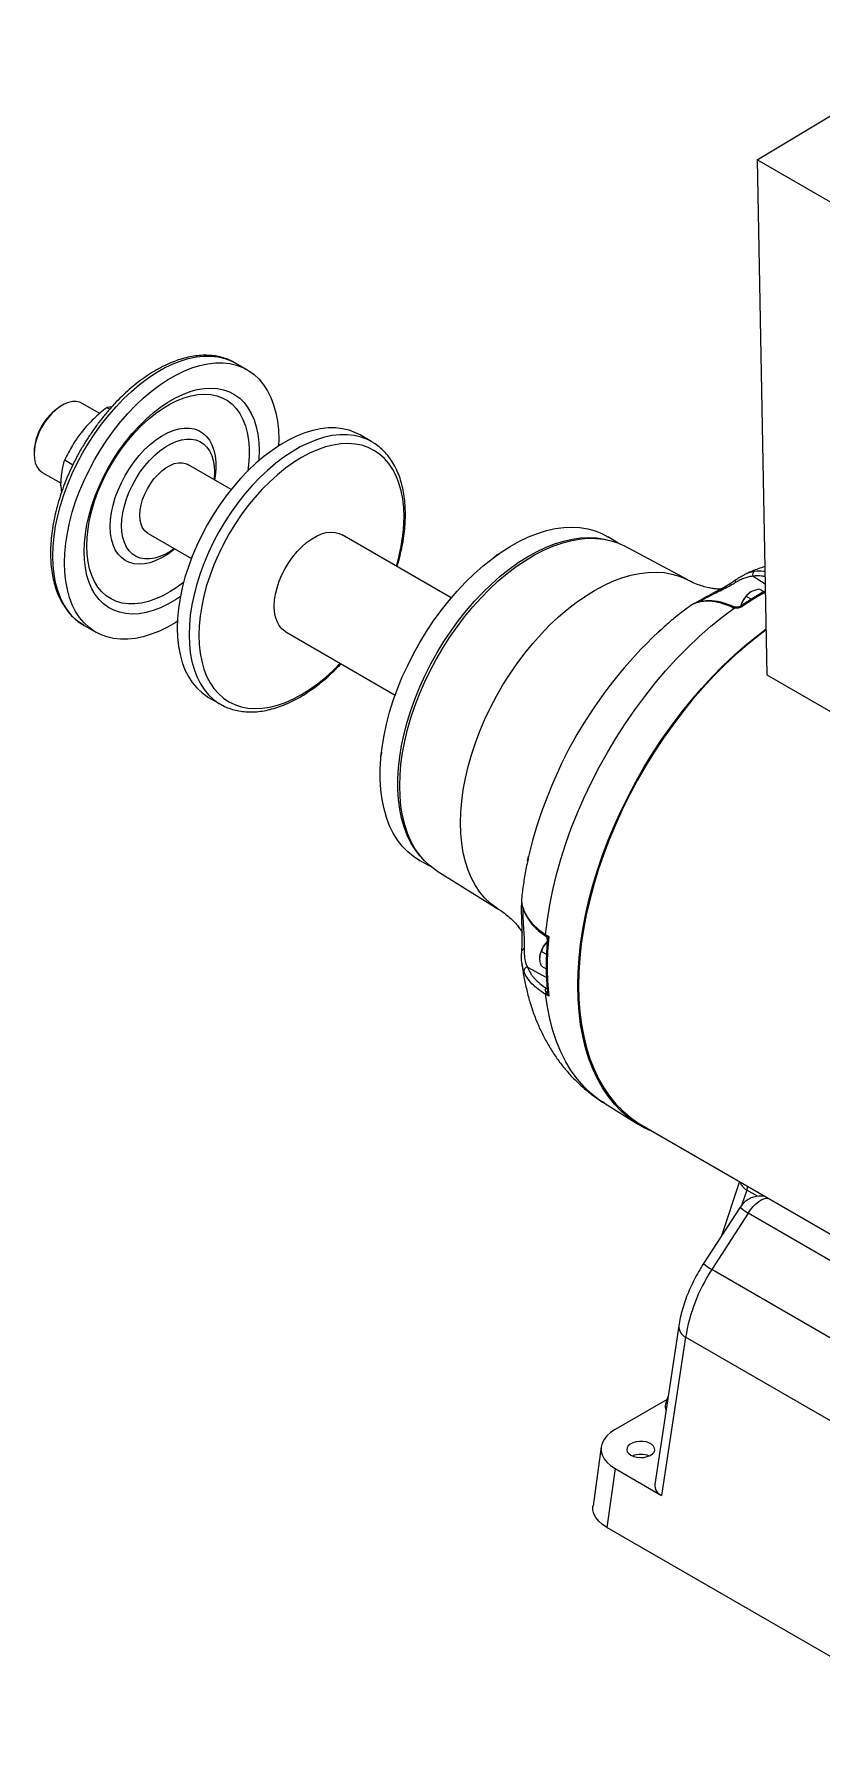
# Paper-space layout '_Isometric' of a CAD drawing. Header units: inches. Extents: x -15.5 to 15.5, y -11.8 to 15.
# Drawn here: x -15.53 to -3.17, y -11.64 to 15.04 of the extents above; entities that cross this region are included whole.
import ezdxf

# ---------------------------------------------------------------- set-up
doc = ezdxf.new("R2010")
doc.units = ezdxf.units.IN
doc.header["$MEASUREMENT"] = 0

psp = doc.layouts.new('_Isometric')

# ---------------------------------------------------------------- linework, layer by layer
at = {"color": 7, "linetype": 'Continuous', "lineweight": 15}
for p, q in [((-4.185, 13.067), (-0.912, 15.039)), ((0.057, 10.618), (-4.185, 13.067)), ((-4.185, 13.067), (-4.031, 4.993)), ((-12.182, 9.775), (-12.367, 9.882)), ((-15.086, 9.219), (-15.114, 9.203)), ((-14.496, 9.09), (-14.774, 9.25)), ((-14.309, 9.194), (-14.383, 9.187)), ((-14.383, 9.187), (-14.338, 9.161)), ((-10.229, 8.648), (-10.414, 8.755)), ((-10.223, 8.644), (-10.229, 8.648)), ((-15.528, 8.487), (-15.528, 8.454)), ((-15.046, 8.362), (-14.917, 8.288)), ((-12.435, 7.9), (-13.113, 8.292)), ((-15.399, 8.168), (-15.104, 7.998)), ((-15.105, 7.955), (-15.099, 7.847)), ((-13.738, 7.209), (-13.06, 6.818)), ((-8.983, 6.201), (-10.697, 7.191)), ((-6.372, 7.061), (-6.527, 7.158)), ((-5.275, 6.481), (-6.27, 7.014)), ((-4.354, 6.224), (-4.276, 6.18)), ((-4.152, 6.341), (-4.078, 6.298)), ((-4.432, 6.11), (-4.441, 6.072)), ((-14.742, 5.768), (-14.557, 5.661)), ((-11.577, 5.668), (-9.862, 4.678)), ((-5.732, 5.668), (-5.696, 5.7)), ((-4.031, 4.993), (0.212, 2.544)), ((-12.789, 4.641), (-12.604, 4.534)), ((-12.604, 4.534), (-12.595, 4.528)), ((-7.786, 2.078), (-7.771, 2.144)), ((-9.463, 2.073), (-9.301, 1.987)), ((-9.209, 1.922), (-8.251, 1.327)), ((-7.879, 1.472), (-7.88, 1.465)), ((-7.878, 1.479), (-7.879, 1.472)), ((-7.843, 1.284), (-7.842, 1.282)), ((-7.504, 0.922), (-7.453, 0.89)), ((-7.567, 0.658), (-7.49, 0.614)), ((-7.567, 0.425), (-7.493, 0.383)), ((-7.453, -0.042), (-7.504, -0.013)), ((-6.581, -1.723), (-6.048, -2.054)), ((-5.995, -2.066), (1.007, -6.108)), ((-4.463, -2.951), (-4.745, -3.801)), ((-4.453, -3.35), (-5.025, -4.234)), ((-4.326, -3.445), (-4.898, -4.329)), ((-0.817, -5.471), (-4.326, -3.445)), ((-1.297, -6.408), (-4.898, -4.329)), ((-5.415, -5.209), (-5.792, -7.698)), ((-5.308, -5.391), (-5.684, -7.869)), ((-1.602, -7.531), (-5.308, -5.391)), ((-5.598, -6.367), (-6.413, -6.838)), ((-5.584, -6.326), (-5.621, -6.437)), ((-6.63, -7.109), (-6.759, -8.033)), ((-6.413, -7.448), (-6.543, -8.372)), ((-6.413, -7.448), (-5.684, -7.869)), ((-0.882, -11.64), (-6.543, -8.372))]:
    psp.add_line(p, q, dxfattribs=at)
at = {"color": 8, "linetype": 'Continuous', "lineweight": 15}
for p, q in [((-4.25, 6.54), (-4.058, 6.423)), ((-7.503, 0.897), (-7.498, 0.894)), ((-7.476, 0.847), (-7.476, 0.842)), ((-7.789, 0.411), (-7.489, 0.247)), ((-7.492, 0.083), (-7.479, 0.091)), ((-4.348, -3.083), (-4.423, -3.309)), ((-4.348, -3.083), (-4.33, -3.027)), ((-4.178, -3.18), (-4.348, -3.083))]:
    psp.add_line(p, q, dxfattribs=at)
at = {"color": 8, "linetype": 'Continuous', "lineweight": 15, "flags": 128}
for points in [[(-15.234, 6.856), (-15.229, 7.007), (-15.214, 7.163), (-15.19, 7.323), (-15.156, 7.486), (-15.112, 7.651), (-15.06, 7.817), (-14.998, 7.983), (-14.928, 8.148), (-14.85, 8.311), (-14.765, 8.471), (-14.672, 8.628), (-14.573, 8.78), (-14.468, 8.926), (-14.357, 9.066), (-14.242, 9.198), (-14.122, 9.322), (-14, 9.438), (-13.874, 9.544), (-13.747, 9.64), (-13.619, 9.726), (-13.49, 9.8), (-13.362, 9.863), (-13.235, 9.913), (-13.11, 9.952), (-12.987, 9.978), (-12.868, 9.991), (-12.752, 9.992), (-12.642, 9.98), (-12.537, 9.955), (-12.437, 9.918), (-12.367, 9.882)], [(-14.332, 7.318), (-14.327, 7.426), (-14.312, 7.539), (-14.288, 7.654), (-14.253, 7.772), (-14.21, 7.89), (-14.158, 8.006), (-14.098, 8.12), (-14.031, 8.23), (-13.957, 8.335), (-13.878, 8.433), (-13.795, 8.524), (-13.708, 8.605), (-13.618, 8.677), (-13.527, 8.738), (-13.436, 8.788), (-13.346, 8.826), (-13.258, 8.851), (-13.172, 8.863), (-13.091, 8.863), (-13.014, 8.849), (-12.944, 8.823), (-12.88, 8.784), (-12.824, 8.733), (-12.777, 8.671), (-12.738, 8.599), (-12.708, 8.516), (-12.688, 8.425), (-12.678, 8.326), (-12.678, 8.221), (-12.688, 8.11), (-12.697, 8.051)], [(-10.229, 8.648), (-10.299, 8.684), (-10.399, 8.721), (-10.504, 8.746), (-10.615, 8.758), (-10.73, 8.757), (-10.849, 8.744), (-10.972, 8.718), (-11.097, 8.679), (-11.224, 8.628), (-11.352, 8.566), (-11.481, 8.492), (-11.609, 8.406), (-11.737, 8.31), (-11.862, 8.204), (-11.984, 8.088), (-12.104, 7.964), (-12.219, 7.831), (-12.33, 7.692), (-12.435, 7.545), (-12.534, 7.394), (-12.627, 7.237), (-12.712, 7.077), (-12.79, 6.914), (-12.86, 6.748), (-12.922, 6.582), (-12.974, 6.417), (-13.018, 6.252), (-13.052, 6.089), (-13.077, 5.929), (-13.091, 5.773), (-13.096, 5.621), (-13.091, 5.476), (-13.077, 5.337), (-13.052, 5.205), (-13.018, 5.081), (-12.974, 4.967), (-12.922, 4.861), (-12.86, 4.766), (-12.79, 4.682), (-12.712, 4.609), (-12.627, 4.547), (-12.604, 4.534)], [(-9.724, 7.471), (-9.729, 7.614), (-9.744, 7.751), (-9.769, 7.879), (-9.803, 8), (-9.847, 8.112), (-9.9, 8.214), (-9.961, 8.305), (-10.032, 8.386), (-10.11, 8.455), (-10.196, 8.513), (-10.288, 8.558), (-10.388, 8.592), (-10.493, 8.612), (-10.603, 8.62), (-10.717, 8.614), (-10.836, 8.597), (-10.958, 8.566), (-11.082, 8.523), (-11.207, 8.468), (-11.333, 8.4), (-11.459, 8.322), (-11.585, 8.232), (-11.709, 8.132), (-11.83, 8.022), (-11.949, 7.904), (-12.064, 7.776), (-12.174, 7.641), (-12.279, 7.5), (-12.378, 7.352), (-12.471, 7.199), (-12.557, 7.043), (-12.635, 6.883), (-12.705, 6.721), (-12.767, 6.558), (-12.82, 6.395), (-12.863, 6.233), (-12.898, 6.073), (-12.922, 5.916), (-12.937, 5.762), (-12.942, 5.614), (-12.937, 5.471), (-12.922, 5.335), (-12.898, 5.206), (-12.863, 5.085), (-12.82, 4.973), (-12.767, 4.871), (-12.705, 4.78), (-12.635, 4.699), (-12.557, 4.63), (-12.471, 4.572), (-12.378, 4.527), (-12.279, 4.493), (-12.174, 4.473), (-12.064, 4.465), (-11.949, 4.471), (-11.83, 4.489), (-11.709, 4.519), (-11.585, 4.562), (-11.459, 4.617), (-11.333, 4.685), (-11.207, 4.763), (-11.082, 4.853), (-10.958, 4.953), (-10.836, 5.063), (-10.724, 5.175)], [(-13.322, 6.969), (-13.346, 6.95), (-13.436, 6.883), (-13.527, 6.827), (-13.618, 6.784), (-13.708, 6.752), (-13.795, 6.733), (-13.878, 6.727), (-13.957, 6.734), (-14.031, 6.754), (-14.098, 6.787), (-14.158, 6.832), (-14.21, 6.888), (-14.253, 6.956), (-14.288, 7.034), (-14.312, 7.121), (-14.327, 7.216), (-14.332, 7.318)], [(-9.428, 2.106), (-9.476, 2.159), (-9.551, 2.256), (-9.618, 2.363), (-9.675, 2.481), (-9.724, 2.609), (-9.763, 2.745), (-9.792, 2.889), (-9.812, 3.041), (-9.821, 3.2), (-9.821, 3.365), (-9.812, 3.535), (-9.792, 3.71), (-9.763, 3.888), (-9.724, 4.069), (-9.675, 4.252), (-9.618, 4.437), (-9.551, 4.621), (-9.476, 4.805), (-9.393, 4.987), (-9.302, 5.166), (-9.204, 5.343), (-9.099, 5.515), (-8.987, 5.682), (-8.87, 5.844), (-8.747, 5.999), (-8.619, 6.147), (-8.487, 6.286), (-8.352, 6.418), (-8.214, 6.54), (-8.074, 6.652), (-7.932, 6.753), (-7.789, 6.844), (-7.647, 6.924), (-7.504, 6.992), (-7.363, 7.048), (-7.224, 7.091), (-7.087, 7.123), (-6.954, 7.141), (-6.824, 7.147), (-6.699, 7.14), (-6.578, 7.121), (-6.538, 7.111)], [(-14.742, 5.768), (-14.765, 5.782), (-14.85, 5.843), (-14.928, 5.916), (-14.998, 6.001), (-15.06, 6.096), (-15.112, 6.201), (-15.156, 6.316), (-15.19, 6.439), (-15.214, 6.571), (-15.229, 6.71), (-15.234, 6.856)], [(-8.84, 2.673), (-8.835, 2.842), (-8.82, 3.016), (-8.796, 3.193), (-8.762, 3.374), (-8.718, 3.557), (-8.666, 3.742), (-8.604, 3.928), (-8.534, 4.113), (-8.455, 4.297), (-8.368, 4.48), (-8.273, 4.659), (-8.172, 4.835), (-8.064, 5.007), (-7.949, 5.173), (-7.829, 5.333), (-7.704, 5.487), (-7.574, 5.633), (-7.44, 5.771), (-7.303, 5.901), (-7.164, 6.02), (-7.022, 6.13), (-6.879, 6.23), (-6.735, 6.318), (-6.592, 6.396), (-6.449, 6.461), (-6.307, 6.515), (-6.168, 6.556), (-6.031, 6.585), (-5.897, 6.601), (-5.767, 6.605), (-5.642, 6.596), (-5.522, 6.574), (-5.407, 6.54), (-5.299, 6.494), (-5.275, 6.481)], [(-5.033, 6.15), (-5.042, 6.147), (-5.051, 6.142)], [(-4.528, 6.054), (-4.531, 6.054), (-4.535, 6.052), (-4.54, 6.048), (-4.545, 6.041)], [(-8.251, 1.327), (-8.273, 1.342), (-8.368, 1.412), (-8.455, 1.494), (-8.534, 1.588), (-8.604, 1.692), (-8.666, 1.806), (-8.718, 1.93), (-8.762, 2.063), (-8.796, 2.204), (-8.82, 2.354), (-8.835, 2.51), (-8.84, 2.673)], [(-7.492, 0.083), (-7.484, 0.08), (-7.478, 0.078)], [(-6.581, -1.723), (-6.666, -1.666), (-6.787, -1.571), (-6.9, -1.463), (-7.005, -1.344), (-7.101, -1.213), (-7.187, -1.071), (-7.265, -0.918), (-7.332, -0.756), (-7.39, -0.583), (-7.438, -0.401), (-7.476, -0.211), (-7.504, -0.013)], [(-4.326, -3.445), (-4.29, -3.39), (-4.249, -3.339), (-4.205, -3.296), (-4.159, -3.26), (-4.112, -3.233), (-4.066, -3.217), (-4.023, -3.211), (-4.011, -3.211)]]:
    psp.add_lwpolyline(points, dxfattribs=at)
at = {"color": 7, "linetype": 'Continuous', "lineweight": 15, "flags": 128}
for points in [[(-15.049, 6.749), (-15.044, 6.9), (-15.029, 7.056), (-15.005, 7.216), (-14.971, 7.379), (-14.927, 7.544), (-14.875, 7.71), (-14.813, 7.876), (-14.743, 8.041), (-14.665, 8.204), (-14.58, 8.364), (-14.487, 8.521), (-14.388, 8.673), (-14.283, 8.819), (-14.172, 8.959), (-14.057, 9.091), (-13.937, 9.216), (-13.815, 9.331), (-13.689, 9.437), (-13.562, 9.533), (-13.434, 9.619), (-13.305, 9.693), (-13.177, 9.756), (-13.05, 9.807), (-12.925, 9.845), (-12.802, 9.871), (-12.683, 9.884), (-12.567, 9.885), (-12.457, 9.873), (-12.352, 9.848), (-12.252, 9.811), (-12.16, 9.761), (-12.074, 9.7), (-11.996, 9.627), (-11.926, 9.542), (-11.865, 9.447), (-11.812, 9.342), (-11.769, 9.228), (-11.734, 9.104), (-11.71, 8.972), (-11.695, 8.833), (-11.69, 8.688), (-11.693, 8.582)], [(-14.741, 6.926), (-14.737, 7.063), (-14.722, 7.205), (-14.697, 7.351), (-14.663, 7.499), (-14.62, 7.649), (-14.567, 7.799), (-14.506, 7.949), (-14.437, 8.097), (-14.36, 8.243), (-14.276, 8.384), (-14.185, 8.521), (-14.089, 8.652), (-13.987, 8.776), (-13.881, 8.893), (-13.771, 9.001), (-13.659, 9.1), (-13.544, 9.189), (-13.428, 9.267), (-13.311, 9.334), (-13.195, 9.39), (-13.081, 9.434), (-12.968, 9.465), (-12.858, 9.483), (-12.752, 9.489), (-12.65, 9.482), (-12.554, 9.463), (-12.463, 9.43), (-12.379, 9.386), (-12.302, 9.329), (-12.233, 9.261), (-12.172, 9.182), (-12.12, 9.092), (-12.076, 8.993), (-12.042, 8.884), (-12.018, 8.766), (-12.003, 8.642), (-11.998, 8.51), (-12.003, 8.373), (-12.005, 8.348)], [(-14.7, 7.015), (-14.695, 7.148), (-14.68, 7.285), (-14.656, 7.427), (-14.621, 7.571), (-14.578, 7.716), (-14.525, 7.861), (-14.463, 8.006), (-14.394, 8.149), (-14.317, 8.288), (-14.233, 8.424), (-14.143, 8.554), (-14.047, 8.677), (-13.946, 8.794), (-13.841, 8.902), (-13.733, 9.002), (-13.622, 9.091), (-13.51, 9.17), (-13.398, 9.238), (-13.285, 9.294), (-13.174, 9.339), (-13.064, 9.37), (-12.958, 9.39), (-12.855, 9.396), (-12.756, 9.389), (-12.663, 9.37), (-12.576, 9.338), (-12.495, 9.293), (-12.422, 9.237), (-12.357, 9.169), (-12.299, 9.089), (-12.251, 8.999), (-12.212, 8.9), (-12.183, 8.791), (-12.163, 8.675), (-12.153, 8.551), (-12.153, 8.42), (-12.163, 8.285), (-12.175, 8.189)], [(-14.774, 9.25), (-14.811, 9.267), (-14.865, 9.278), (-14.925, 9.277), (-14.988, 9.263), (-15.053, 9.237), (-15.119, 9.199), (-15.184, 9.15), (-15.248, 9.091), (-15.307, 9.023), (-15.362, 8.949), (-15.41, 8.869), (-15.451, 8.786), (-15.484, 8.701), (-15.508, 8.616), (-15.523, 8.533), (-15.528, 8.454), (-15.523, 8.381), (-15.508, 8.315), (-15.484, 8.258), (-15.451, 8.211), (-15.41, 8.175), (-15.399, 8.168)], [(-10.414, 8.755), (-10.485, 8.79), (-10.584, 8.828), (-10.689, 8.852), (-10.8, 8.864), (-10.915, 8.864), (-11.034, 8.85), (-11.157, 8.824), (-11.282, 8.786), (-11.409, 8.735), (-11.538, 8.673), (-11.666, 8.598), (-11.794, 8.513), (-11.922, 8.417), (-12.047, 8.311), (-12.17, 8.195), (-12.289, 8.071), (-12.404, 7.938), (-12.515, 7.798), (-12.62, 7.652), (-12.719, 7.5), (-12.812, 7.344), (-12.898, 7.184), (-12.976, 7.02), (-13.045, 6.855), (-13.107, 6.689), (-13.16, 6.523), (-13.203, 6.358), (-13.237, 6.196), (-13.262, 6.036), (-13.276, 5.879), (-13.281, 5.728), (-13.276, 5.583), (-13.262, 5.443), (-13.237, 5.312), (-13.203, 5.188), (-13.16, 5.073), (-13.107, 4.968), (-13.045, 4.873), (-12.976, 4.789), (-12.898, 4.716), (-12.812, 4.654), (-12.789, 4.641)], [(-14.154, 7.33), (-14.149, 7.431), (-14.135, 7.535), (-14.11, 7.643), (-14.077, 7.752), (-14.034, 7.861), (-13.984, 7.969), (-13.926, 8.074), (-13.861, 8.174), (-13.79, 8.269), (-13.714, 8.356), (-13.635, 8.436), (-13.552, 8.506), (-13.468, 8.566), (-13.384, 8.615), (-13.299, 8.652), (-13.217, 8.677), (-13.137, 8.689), (-13.062, 8.689), (-12.991, 8.676), (-12.926, 8.651), (-12.868, 8.613), (-12.817, 8.564), (-12.775, 8.504), (-12.741, 8.433), (-12.717, 8.354), (-12.702, 8.266), (-12.698, 8.171), (-12.702, 8.071), (-12.704, 8.055)], [(-13.868, 7.496), (-13.863, 7.574), (-13.848, 7.657), (-13.824, 7.742), (-13.791, 7.827), (-13.75, 7.911), (-13.701, 7.99), (-13.647, 8.065), (-13.587, 8.132), (-13.524, 8.191), (-13.459, 8.24), (-13.393, 8.278), (-13.328, 8.305), (-13.264, 8.319), (-13.205, 8.32), (-13.15, 8.309), (-13.113, 8.292)], [(-13.738, 7.209), (-13.75, 7.217), (-13.791, 7.252), (-13.824, 7.299), (-13.848, 7.356), (-13.863, 7.422), (-13.868, 7.496)], [(-13.329, 6.973), (-13.384, 6.935), (-13.468, 6.887), (-13.552, 6.849), (-13.635, 6.824), (-13.714, 6.812), (-13.79, 6.812), (-13.861, 6.825), (-13.926, 6.85), (-13.984, 6.888), (-14.034, 6.937), (-14.077, 6.997), (-14.11, 7.068), (-14.135, 7.148), (-14.149, 7.235), (-14.154, 7.33)], [(-11.759, 6.07), (-11.754, 6.163), (-11.739, 6.26), (-11.715, 6.36), (-11.682, 6.461), (-11.64, 6.561), (-11.59, 6.659), (-11.533, 6.754), (-11.47, 6.843), (-11.402, 6.926), (-11.329, 7.001), (-11.253, 7.067), (-11.176, 7.123), (-11.098, 7.168), (-11.02, 7.202), (-10.945, 7.223), (-10.872, 7.232), (-10.804, 7.228), (-10.741, 7.211), (-10.697, 7.191)], [(-9.463, 2.073), (-9.477, 2.081), (-9.576, 2.144), (-9.667, 2.219), (-9.751, 2.306), (-9.826, 2.403), (-9.893, 2.511), (-9.95, 2.629), (-9.999, 2.757), (-10.038, 2.894), (-10.067, 3.039), (-10.087, 3.191), (-10.097, 3.351), (-10.097, 3.516), (-10.087, 3.687), (-10.067, 3.862), (-10.038, 4.041), (-9.999, 4.223), (-9.95, 4.407), (-9.893, 4.591), (-9.826, 4.776), (-9.751, 4.961), (-9.667, 5.143), (-9.576, 5.324), (-9.477, 5.501), (-9.372, 5.674), (-9.26, 5.841), (-9.142, 6.003), (-9.018, 6.159), (-8.89, 6.307), (-8.758, 6.448), (-8.623, 6.579), (-8.484, 6.702), (-8.343, 6.814), (-8.201, 6.916), (-8.058, 7.007), (-7.915, 7.087), (-7.772, 7.155), (-7.63, 7.211), (-7.491, 7.255), (-7.353, 7.287), (-7.219, 7.305), (-7.089, 7.311), (-6.964, 7.304), (-6.843, 7.285), (-6.728, 7.253), (-6.619, 7.208), (-6.527, 7.158)], [(-13.18, 6.448), (-13.285, 6.369), (-13.398, 6.296), (-13.51, 6.233), (-13.622, 6.183), (-13.733, 6.145), (-13.841, 6.12), (-13.946, 6.107), (-14.047, 6.107), (-14.143, 6.12), (-14.233, 6.146), (-14.317, 6.184), (-14.394, 6.235), (-14.463, 6.297), (-14.525, 6.371), (-14.578, 6.456), (-14.621, 6.55), (-14.656, 6.655), (-14.68, 6.767), (-14.695, 6.888), (-14.7, 7.015)], [(-9.791, 3.252), (-9.786, 3.421), (-9.772, 3.594), (-9.747, 3.772), (-9.713, 3.952), (-9.669, 4.135), (-9.615, 4.32), (-9.553, 4.505), (-9.482, 4.69), (-9.403, 4.874), (-9.315, 5.056), (-9.22, 5.235), (-9.118, 5.41), (-9.009, 5.581), (-8.893, 5.746), (-8.773, 5.905), (-8.647, 6.058), (-8.516, 6.202), (-8.382, 6.338), (-8.245, 6.466), (-8.105, 6.583), (-7.963, 6.691), (-7.82, 6.788), (-7.677, 6.873), (-7.533, 6.947), (-7.391, 7.01), (-7.25, 7.06), (-7.111, 7.097), (-6.975, 7.122), (-6.843, 7.135), (-6.715, 7.134), (-6.591, 7.121), (-6.473, 7.095), (-6.361, 7.057), (-6.27, 7.014)], [(-13.279, 5.834), (-13.305, 5.817), (-13.434, 5.743), (-13.562, 5.68), (-13.689, 5.63), (-13.815, 5.591), (-13.937, 5.565), (-14.057, 5.552), (-14.172, 5.551), (-14.283, 5.563), (-14.388, 5.588), (-14.487, 5.625), (-14.58, 5.675), (-14.665, 5.736), (-14.743, 5.809), (-14.813, 5.894), (-14.875, 5.989), (-14.927, 6.094), (-14.971, 6.209), (-15.005, 6.332), (-15.029, 6.464), (-15.044, 6.603), (-15.049, 6.749)], [(-13.232, 6.221), (-13.311, 6.169), (-13.428, 6.102), (-13.544, 6.046), (-13.659, 6.003), (-13.771, 5.972), (-13.881, 5.953), (-13.987, 5.947), (-14.089, 5.954), (-14.185, 5.974), (-14.276, 6.006), (-14.36, 6.05), (-14.437, 6.107), (-14.506, 6.175), (-14.567, 6.254), (-14.62, 6.344), (-14.663, 6.444), (-14.697, 6.553), (-14.722, 6.67), (-14.737, 6.795), (-14.741, 6.926)], [(-4.515, 6.488), (-4.519, 6.486), (-4.523, 6.482), (-4.526, 6.478), (-4.527, 6.472), (-4.528, 6.465), (-4.527, 6.457), (-4.525, 6.449), (-4.523, 6.441)], [(-5.032, 6.15), (-5.033, 6.15), (-5.033, 6.15)], [(-11.577, 5.668), (-11.59, 5.676), (-11.64, 5.717), (-11.682, 5.769), (-11.715, 5.831), (-11.739, 5.903), (-11.754, 5.983), (-11.759, 6.07)], [(-7.504, 0.922), (-7.476, 1.153), (-7.438, 1.387), (-7.39, 1.624), (-7.332, 1.864), (-7.264, 2.105), (-7.187, 2.348), (-7.1, 2.59), (-7.004, 2.832), (-6.899, 3.072), (-6.786, 3.311), (-6.664, 3.546), (-6.535, 3.778), (-6.399, 4.006), (-6.255, 4.228), (-6.105, 4.445), (-5.949, 4.656), (-5.788, 4.86), (-5.621, 5.056), (-5.45, 5.244), (-5.275, 5.423), (-5.096, 5.593), (-4.915, 5.753), (-4.731, 5.903), (-4.545, 6.041)], [(-4.432, 6.11), (-4.442, 6.08), (-4.444, 6.071)], [(-6.999, 0.119), (-6.994, 0.332), (-6.979, 0.55), (-6.955, 0.773), (-6.921, 1), (-6.877, 1.229), (-6.824, 1.462), (-6.761, 1.695), (-6.69, 1.93), (-6.61, 2.166), (-6.52, 2.401), (-6.423, 2.635), (-6.317, 2.868), (-6.204, 3.099), (-6.083, 3.326), (-5.955, 3.55), (-5.82, 3.769), (-5.679, 3.984), (-5.531, 4.193), (-5.379, 4.397), (-5.221, 4.593), (-5.058, 4.782), (-4.891, 4.964), (-4.721, 5.137), (-4.547, 5.301), (-4.371, 5.456), (-4.192, 5.602), (-4.045, 5.713)], [(-4.045, 5.699), (-4.161, 5.611), (-4.341, 5.467), (-4.518, 5.313), (-4.693, 5.149), (-4.865, 4.976), (-5.033, 4.795), (-5.197, 4.606), (-5.356, 4.41), (-5.51, 4.207), (-5.658, 3.997), (-5.8, 3.782), (-5.936, 3.562), (-6.065, 3.337), (-6.187, 3.109), (-6.302, 2.878), (-6.408, 2.645), (-6.506, 2.409), (-6.596, 2.173), (-6.677, 1.937), (-6.749, 1.701), (-6.812, 1.466), (-6.865, 1.233), (-6.909, 1.003), (-6.943, 0.775), (-6.967, 0.552), (-6.982, 0.332), (-6.987, 0.118), (-6.981, -0.09), (-6.966, -0.292), (-6.941, -0.487), (-6.906, -0.674), (-6.862, -0.854), (-6.808, -1.025), (-6.744, -1.186), (-6.672, -1.339), (-6.59, -1.481), (-6.5, -1.613), (-6.401, -1.734), (-6.294, -1.843), (-6.179, -1.942), (-6.057, -2.028), (-5.995, -2.066)], [(-10.086, 3.699), (-10.086, 3.719), (-10.085, 3.739)], [(-10.086, 3.696), (-10.086, 3.708), (-10.085, 3.739)], [(-10.078, 3.78), (-10.08, 3.771), (-10.085, 3.739)], [(-10.085, 3.739), (-10.082, 3.757), (-10.079, 3.772)], [(-9.209, 1.922), (-9.22, 1.929), (-9.315, 1.998), (-9.403, 2.079), (-9.482, 2.171), (-9.553, 2.274), (-9.615, 2.387), (-9.669, 2.511), (-9.713, 2.643), (-9.747, 2.784), (-9.772, 2.933), (-9.786, 3.089), (-9.791, 3.252)], [(-7.479, 0.814), (-7.487, 0.806), (-7.507, 0.783)], [(-7.839, 0.696), (-7.848, 0.694), (-7.856, 0.692), (-7.863, 0.688), (-7.868, 0.685), (-7.873, 0.68), (-7.875, 0.676), (-7.877, 0.671), (-7.876, 0.665)], [(-5.793, -2.183), (-5.82, -2.172), (-5.955, -2.108), (-6.083, -2.032), (-6.204, -1.944), (-6.317, -1.844), (-6.423, -1.734), (-6.52, -1.612), (-6.61, -1.48), (-6.69, -1.337), (-6.761, -1.184), (-6.824, -1.023), (-6.877, -0.852), (-6.921, -0.672), (-6.955, -0.485), (-6.979, -0.291), (-6.994, -0.089), (-6.999, 0.119)], [(-6.413, -6.838), (-6.483, -6.884), (-6.541, -6.936), (-6.585, -6.992), (-6.615, -7.051), (-6.631, -7.112), (-6.631, -7.174), (-6.615, -7.235), (-6.585, -7.294), (-6.541, -7.35), (-6.483, -7.401), (-6.413, -7.448)], [(-6.166, -7.239), (-6.122, -7.258), (-6.072, -7.271), (-6.017, -7.276), (-5.962, -7.273), (-5.911, -7.262), (-5.865, -7.244), (-5.828, -7.22), (-5.803, -7.192), (-5.791, -7.161), (-5.793, -7.129), (-5.809, -7.098), (-5.837, -7.071), (-5.876, -7.048), (-5.923, -7.032), (-5.976, -7.023), (-6.031, -7.022), (-6.085, -7.029), (-6.134, -7.044), (-6.175, -7.065), (-6.206, -7.091), (-6.225, -7.121), (-6.23, -7.153), (-6.222, -7.184), (-6.2, -7.213), (-6.166, -7.239)], [(-6.543, -8.372), (-6.613, -8.326), (-6.67, -8.274), (-6.715, -8.218), (-6.745, -8.159), (-6.76, -8.098), (-6.76, -8.037), (-6.759, -8.033)]]:
    psp.add_lwpolyline(points, dxfattribs=at)
at = {"color": 7, "linetype": 'Continuous', "lineweight": 15}
for centre, radius, start, end in [((-14.636, 8.449), 0.892, 122.3926, 177.6128), ((-8.096, 6.609), 0.314, 118.1355, 133.4488), ((-8.184, 6.771), 0.129, 118.1963, 132.5264), ((-4.195, 6.566), 0.0614, 119.4013, 204.9713), ((-4.075, 5.979), 0.379, 122.638, 159.7729), ((-7.467, 0.915), 0.0375, 169.1212, 214.3967), ((-7.536, 0.847), 0.0604, 359.5525, 50.9047), ((-2.974, 0.424), 4.504, 174.0603, 185.9397), ((-7.215, 0.54), 0.38, 140.2279, 177.3607), ((-7.784, 0.35), 0.0614, 95.0303, 180.5981), ((-7.432, -0.006), 0.072, 156.0022, 185.5658), ((-7.5, 0.052), 0.0287, 273.8057, 327.4089), ((-4.138, -3.553), 0.375, 76.4255, 147.1084), ((-2.649, -5.809), 2.691, 146.6569, 171.0781), ((-5.5, -6.478), 0.128, 161.2646, 205.3839), ((-6.01, -7.572), 0.346, 67.792, 112.208), ((-5.619, -7.709), 0.173, 176.5567, 248.0457)]:
    psp.add_arc(centre, radius, start, end, dxfattribs=at)
at = {"color": 8, "linetype": 'Continuous', "lineweight": 15}
for centre, radius, start, end in [((-12.477, 7.502), 2.753, 343.0168, 359.3517), ((-1.698, 2.124), 4.789, 119.5002, 124.5552), ((-4.561, 6.03), 0.0322, 68.3031, 133.8295), ((-4.43, 6.046), 0.0273, 53.3534, 117.7619), ((-0.921, 0.532), 7.037, 133.1277, 166.757), ((-7.806, 1.298), 0.0389, 172.0335, 201.3779), ((-7.477, 0.112), 0.0371, 238.5929, 269.1369), ((-4.24, -2.882), 0.228, 198.5773, 241.9302), ((-3.99, -2.864), 0.67, 226.3648, 239.9952), ((-4.562, -3.749), 0.67, 226.3648, 239.9952), ((-5.215, -5.215), 0.199, 178.4706, 242.286)]:
    psp.add_arc(centre, radius, start, end, dxfattribs=at)
at = {"color": 7, "linetype": 'Continuous', "lineweight": 15}
for points, knots in [([(-12.37, 9.881), (-12.383, 9.889), (-12.426, 9.915), (-12.505, 9.948), (-12.606, 9.979), (-12.712, 9.998), (-12.822, 10.005), (-12.936, 10.002), (-13.054, 9.986), (-13.174, 9.959), (-13.296, 9.921), (-13.42, 9.871), (-13.545, 9.811), (-13.669, 9.74), (-13.792, 9.659), (-13.915, 9.568), (-14.035, 9.468), (-14.152, 9.359), (-14.266, 9.243), (-14.377, 9.119), (-14.483, 8.989), (-14.584, 8.853), (-14.68, 8.711), (-14.771, 8.565), (-14.855, 8.415), (-14.932, 8.262), (-15.002, 8.107), (-15.065, 7.95), (-15.12, 7.793), (-15.166, 7.635), (-15.205, 7.479), (-15.235, 7.324), (-15.256, 7.172), (-15.267, 7.031), (-15.269, 6.944), (-15.269, 6.904)], [0, 0, 0, 0, 0.0132548, 0.0430477, 0.072859, 0.1027955, 0.1329402, 0.1633387, 0.1939964, 0.2248857, 0.2559585, 0.2871602, 0.3184406, 0.3497595, 0.3810851, 0.4123973, 0.4436878, 0.474953, 0.5061928, 0.5374094, 0.5686059, 0.5997865, 0.6309558, 0.6621185, 0.6932796, 0.7244436, 0.7556142, 0.7867967, 0.8179961, 0.8492173, 0.880465, 0.9117432, 0.9430553, 0.9744025, 1, 1, 1, 1]), ([(-14.383, 9.187), (-14.455, 9.13), (-14.525, 9.071), (-14.656, 8.945), (-14.717, 8.879), (-14.774, 8.809)], [0, 0, 0, 0, 0.5, 0.5, 1, 1, 1, 1]), ([(-14.774, 8.809), (-14.788, 8.791), (-14.802, 8.774), (-14.828, 8.738), (-14.841, 8.72), (-14.879, 8.665), (-14.903, 8.629), (-14.97, 8.517), (-15.01, 8.44), (-15.046, 8.362)], [0, 0, 0, 0, 0.125, 0.125, 0.25, 0.25, 0.5, 0.5, 1, 1, 1, 1]), ([(-9.702, 7.511), (-9.703, 7.536), (-9.703, 7.609), (-9.712, 7.726), (-9.73, 7.859), (-9.758, 7.986), (-9.796, 8.105), (-9.842, 8.217), (-9.897, 8.319), (-9.961, 8.412), (-10.032, 8.495), (-10.111, 8.567), (-10.175, 8.616), (-10.214, 8.638), (-10.223, 8.642)], [0, 0, 0, 0, 0.049634, 0.143566, 0.237548, 0.331447, 0.425137, 0.518455, 0.611217, 0.703257, 0.794467, 0.884849, 0.974534, 1, 1, 1, 1]), ([(-15.105, 7.955), (-15.105, 7.992), (-15.104, 8.029), (-15.098, 8.101), (-15.094, 8.136), (-15.079, 8.237), (-15.064, 8.301), (-15.046, 8.362)], [0, 0, 0, 0, 0.25, 0.25, 0.5, 0.5, 1, 1, 1, 1]), ([(-9.833, 6.692), (-9.824, 6.721), (-9.799, 6.803), (-9.767, 6.937), (-9.737, 7.092), (-9.716, 7.244), (-9.704, 7.384), (-9.703, 7.472), (-9.702, 7.511)], [0, 0, 0, 0, 0.104231, 0.289867, 0.475685, 0.661703, 0.84793, 1, 1, 1, 1]), ([(-15.269, 6.904), (-15.269, 6.879), (-15.268, 6.806), (-15.26, 6.69), (-15.241, 6.556), (-15.213, 6.43), (-15.176, 6.311), (-15.13, 6.199), (-15.074, 6.097), (-15.011, 6.004), (-14.94, 5.92), (-14.861, 5.848), (-14.794, 5.798), (-14.751, 5.775), (-14.739, 5.768)], [0, 0, 0, 0, 0.049171, 0.142227, 0.235333, 0.328356, 0.421172, 0.513619, 0.605517, 0.696698, 0.787057, 0.876596, 0.965445, 1, 1, 1, 1]), ([(-4.063, 6.691), (-4.074, 6.688), (-4.149, 6.664), (-4.246, 6.627), (-4.331, 6.59), (-4.352, 6.581)], [0, 0, 0, 0, 0.105379, 0.77658, 1, 1, 1, 1]), ([(-4.764, 6.337), (-4.775, 6.337), (-4.801, 6.338), (-4.857, 6.343), (-4.93, 6.355), (-5.015, 6.375), (-5.111, 6.406), (-5.2, 6.442), (-5.255, 6.472), (-5.275, 6.483)], [0, 0, 0, 0, 0.099931, 0.240518, 0.388925, 0.546517, 0.714611, 0.894067, 1, 1, 1, 1]), ([(-5.164, 6.114), (-5.157, 6.119), (-5.139, 6.131), (-5.095, 6.157), (-5.028, 6.195), (-4.944, 6.24), (-4.852, 6.289), (-4.76, 6.339), (-4.659, 6.396), (-4.574, 6.448), (-4.529, 6.479), (-4.515, 6.488)], [0, 0, 0, 0, 0.062789, 0.148851, 0.238012, 0.390117, 0.499644, 0.612201, 0.768668, 0.929633, 1, 1, 1, 1]), ([(-4.25, 6.54), (-4.272, 6.538), (-4.293, 6.535), (-4.337, 6.525), (-4.359, 6.519), (-4.404, 6.503), (-4.426, 6.493), (-4.473, 6.47), (-4.497, 6.456), (-4.523, 6.441)], [0, 0, 0, 0, 0.25, 0.25, 0.5, 0.5, 0.75, 0.75, 1, 1, 1, 1]), ([(-4.515, 6.488), (-4.488, 6.507), (-4.462, 6.523), (-4.413, 6.553), (-4.388, 6.565), (-4.352, 6.582), (-4.341, 6.587), (-4.317, 6.596), (-4.305, 6.6), (-4.27, 6.61), (-4.248, 6.616), (-4.225, 6.619)], [0, 0, 0, 0, 0.25, 0.25, 0.5, 0.5, 0.625, 0.625, 0.75, 0.75, 1, 1, 1, 1]), ([(-5.051, 6.142), (-5.079, 6.137), (-5.135, 6.125), (-5.192, 6.105), (-5.21, 6.09), (-5.217, 6.085), (-5.219, 6.084)], [0, 0, 0, 0, 0.383275, 0.774283, 0.936728, 1, 1, 1, 1]), ([(-5.033, 6.15), (-5.034, 6.15), (-5.061, 6.146), (-5.105, 6.136), (-5.156, 6.119), (-5.178, 6.108), (-5.186, 6.103)], [0, 0, 0, 0, 0.004438, 0.43396, 0.794965, 1, 1, 1, 1]), ([(-4.584, 6.054), (-4.626, 6.074), (-4.667, 6.091), (-4.748, 6.118), (-4.788, 6.129), (-4.846, 6.14), (-4.866, 6.143), (-4.904, 6.147), (-4.924, 6.149), (-4.98, 6.15), (-5.016, 6.148), (-5.051, 6.142)], [0, 0, 0, 0, 0.25, 0.25, 0.5, 0.5, 0.625, 0.625, 0.75, 0.75, 1, 1, 1, 1]), ([(-4.55, 6.057), (-4.571, 6.067), (-4.625, 6.092), (-4.71, 6.121), (-4.805, 6.144), (-4.898, 6.154), (-4.974, 6.155), (-5.017, 6.148), (-5.031, 6.146)], [0, 0, 0, 0, 0.126049, 0.318739, 0.513134, 0.708281, 0.902567, 1, 1, 1, 1]), ([(-4.056, 6.31), (-4.06, 6.309), (-4.121, 6.276), (-4.237, 6.206), (-4.363, 6.126), (-4.43, 6.08), (-4.443, 6.071)], [0, 0, 0, 0, 0.0271752, 0.475149, 0.8995923, 1, 1, 1, 1]), ([(-4.354, 6.224), (-4.37, 6.208), (-4.385, 6.191), (-4.404, 6.163), (-4.411, 6.153), (-4.422, 6.132), (-4.427, 6.121), (-4.432, 6.11)], [0, 0, 0, 0, 0.5, 0.5, 0.75, 0.75, 1, 1, 1, 1]), ([(-4.354, 6.224), (-4.35, 6.231), (-4.346, 6.238), (-4.336, 6.251), (-4.331, 6.258), (-4.319, 6.27), (-4.312, 6.276), (-4.297, 6.288), (-4.289, 6.293), (-4.28, 6.298)], [0, 0, 0, 0, 0.25, 0.25, 0.5, 0.5, 0.75, 0.75, 1, 1, 1, 1]), ([(-4.28, 6.298), (-4.262, 6.308), (-4.242, 6.317), (-4.21, 6.327), (-4.198, 6.33), (-4.175, 6.336), (-4.164, 6.339), (-4.152, 6.341)], [0, 0, 0, 0, 0.5, 0.5, 0.75, 0.75, 1, 1, 1, 1]), ([(-5.22, 6.085), (-5.241, 6.07), (-5.323, 6.011), (-5.464, 5.9), (-5.615, 5.775), (-5.702, 5.693), (-5.733, 5.666)], [0, 0, 0, 0, 0.115038, 0.466635, 0.817334, 1, 1, 1, 1]), ([(-5.203, 6.095), (-5.204, 6.094), (-5.209, 6.092), (-5.211, 6.09), (-5.213, 6.088)], [0, 0, 0, 0, 0.348885, 1, 1, 1, 1]), ([(-4.528, 6.055), (-4.531, 6.055), (-4.54, 6.056), (-4.548, 6.06), (-4.552, 6.061), (-4.553, 6.062)], [0, 0, 0, 0, 0.2667, 0.81414, 1, 1, 1, 1]), ([(-4.414, 6.068), (-4.422, 6.063), (-4.432, 6.057), (-4.447, 6.051), (-4.453, 6.049), (-4.464, 6.046), (-4.47, 6.044), (-4.481, 6.042), (-4.487, 6.041), (-4.499, 6.04), (-4.505, 6.039), (-4.522, 6.039), (-4.534, 6.04), (-4.545, 6.041)], [0, 0, 0, 0, 0.25, 0.25, 0.375, 0.375, 0.5, 0.5, 0.625, 0.625, 0.75, 0.75, 1, 1, 1, 1]), ([(-4.443, 6.071), (-4.444, 6.07), (-4.447, 6.067), (-4.46, 6.061), (-4.48, 6.055), (-4.504, 6.052), (-4.521, 6.053), (-4.528, 6.054), (-4.528, 6.054)], [0, 0, 0, 0, 0.0378529, 0.2537885, 0.4829435, 0.7313535, 0.9799315, 1, 1, 1, 1]), ([(-12.593, 4.529), (-12.583, 4.523), (-12.543, 4.499), (-12.467, 4.468), (-12.366, 4.437), (-12.26, 4.418), (-12.149, 4.41), (-12.035, 4.414), (-11.918, 4.43), (-11.797, 4.457), (-11.675, 4.495), (-11.551, 4.544), (-11.427, 4.605), (-11.303, 4.676), (-11.179, 4.757), (-11.057, 4.848), (-10.937, 4.948), (-10.821, 5.054), (-10.747, 5.131), (-10.712, 5.168)], [0, 0, 0, 0, 0.020479, 0.07987, 0.139299, 0.198976, 0.259069, 0.319668, 0.380784, 0.442361, 0.504304, 0.566504, 0.628861, 0.691295, 0.753741, 0.816162, 0.878539, 0.940865, 1, 1, 1, 1]), ([(-7.77, 2.145), (-7.776, 2.117), (-7.801, 2.012), (-7.834, 1.83), (-7.864, 1.636), (-7.876, 1.519), (-7.88, 1.479)], [0, 0, 0, 0, 0.125221, 0.470308, 0.816788, 1, 1, 1, 1]), ([(-7.88, 1.448), (-7.879, 1.432), (-7.877, 1.399), (-7.864, 1.342), (-7.849, 1.302), (-7.842, 1.284)], [0, 0, 0, 0, 0.336978, 0.700673, 1, 1, 1, 1]), ([(-7.876, 0.665), (-7.874, 0.707), (-7.869, 0.791), (-7.869, 0.912), (-7.872, 1.021), (-7.875, 1.13), (-7.879, 1.232), (-7.88, 1.317), (-7.879, 1.377), (-7.878, 1.405), (-7.877, 1.42)], [0, 0, 0, 0, 0.168953, 0.342887, 0.451316, 0.562028, 0.733315, 0.81875, 0.907262, 1, 1, 1, 1]), ([(-8.252, 1.326), (-8.236, 1.317), (-8.184, 1.286), (-8.11, 1.228), (-8.031, 1.158), (-7.969, 1.093), (-7.921, 1.033), (-7.888, 0.986), (-7.875, 0.964), (-7.87, 0.956)], [0, 0, 0, 0, 0.082025, 0.278224, 0.445435, 0.601454, 0.763078, 0.913125, 1, 1, 1, 1]), ([(-7.845, 1.303), (-7.831, 1.268), (-7.814, 1.234), (-7.772, 1.167), (-7.747, 1.134), (-7.69, 1.07), (-7.657, 1.038), (-7.585, 0.978), (-7.546, 0.95), (-7.504, 0.922)], [0, 0, 0, 0, 0.25, 0.25, 0.5, 0.5, 0.75, 0.75, 1, 1, 1, 1]), ([(-7.838, 1.284), (-7.832, 1.268), (-7.815, 1.226), (-7.775, 1.161), (-7.72, 1.087), (-7.653, 1.016), (-7.58, 0.953), (-7.526, 0.916), (-7.501, 0.899)], [0, 0, 0, 0, 0.109507, 0.290092, 0.473953, 0.660085, 0.847269, 1, 1, 1, 1]), ([(-7.479, 0.811), (-7.485, 0.806), (-7.495, 0.798), (-7.503, 0.787), (-7.507, 0.783)], [0, 0, 0, 0, 0.558346, 1, 1, 1, 1]), ([(-7.503, 0.895), (-7.5, 0.894), (-7.492, 0.889), (-7.482, 0.874), (-7.476, 0.856), (-7.477, 0.845), (-7.477, 0.842)], [0, 0, 0, 0, 0.1401, 0.486683, 0.844399, 1, 1, 1, 1]), ([(-7.498, 0.894), (-7.493, 0.893), (-7.486, 0.892), (-7.471, 0.89), (-7.463, 0.89), (-7.453, 0.89)], [0, 0, 0, 0, 0.5, 0.5, 1, 1, 1, 1]), ([(-7.476, 0.842), (-7.477, 0.831), (-7.484, 0.75), (-7.492, 0.602), (-7.495, 0.4), (-7.49, 0.21), (-7.48, 0.091), (-7.475, 0.035)], [0, 0, 0, 0, 0.039123, 0.286776, 0.534488, 0.782236, 1, 1, 1, 1]), ([(-7.476, 0.847), (-7.474, 0.853), (-7.471, 0.86), (-7.464, 0.874), (-7.459, 0.882), (-7.453, 0.89)], [0, 0, 0, 0, 0.5, 0.5, 1, 1, 1, 1]), ([(-7.845, 0.349), (-7.862, 0.392), (-7.872, 0.438), (-7.879, 0.503), (-7.88, 0.517), (-7.881, 0.545), (-7.881, 0.559), (-7.881, 0.603), (-7.879, 0.633), (-7.876, 0.665)], [0, 0, 0, 0, 0.5, 0.5, 0.625, 0.625, 0.75, 0.75, 1, 1, 1, 1]), ([(-7.839, 0.696), (-7.84, 0.667), (-7.84, 0.639), (-7.837, 0.599), (-7.836, 0.587), (-7.833, 0.562), (-7.831, 0.549), (-7.821, 0.491), (-7.807, 0.449), (-7.789, 0.411)], [0, 0, 0, 0, 0.25, 0.25, 0.375, 0.375, 0.5, 0.5, 1, 1, 1, 1]), ([(-7.595, 0.558), (-7.595, 0.578), (-7.592, 0.596), (-7.585, 0.621), (-7.582, 0.63), (-7.575, 0.645), (-7.571, 0.652), (-7.567, 0.658)], [0, 0, 0, 0, 0.5, 0.5, 0.75, 0.75, 1, 1, 1, 1]), ([(-7.567, 0.425), (-7.571, 0.437), (-7.575, 0.448), (-7.582, 0.471), (-7.585, 0.482), (-7.589, 0.504), (-7.591, 0.515), (-7.594, 0.537), (-7.595, 0.547), (-7.595, 0.558)], [0, 0, 0, 0, 0.25, 0.25, 0.5, 0.5, 0.75, 0.75, 1, 1, 1, 1]), ([(-7.507, 0.783), (-7.522, 0.764), (-7.535, 0.744), (-7.554, 0.701), (-7.562, 0.68), (-7.567, 0.658)], [0, 0, 0, 0, 0.5, 0.5, 1, 1, 1, 1]), ([(-7.876, 0.479), (-7.873, 0.459), (-7.863, 0.366), (-7.835, 0.205), (-7.789, -0.002), (-7.731, -0.203), (-7.663, -0.396), (-7.583, -0.581), (-7.494, -0.756), (-7.394, -0.921), (-7.286, -1.077), (-7.169, -1.222), (-7.044, -1.357), (-6.911, -1.482), (-6.771, -1.594), (-6.661, -1.675), (-6.595, -1.714), (-6.58, -1.722)], [0, 0, 0, 0, 0.022143, 0.102062, 0.18152, 0.260009, 0.337348, 0.413417, 0.488165, 0.561606, 0.633803, 0.704861, 0.774909, 0.844094, 0.912569, 0.980494, 1, 1, 1, 1]), ([(-7.504, -0.013), (-7.546, 0.012), (-7.585, 0.038), (-7.656, 0.093), (-7.688, 0.122), (-7.746, 0.183), (-7.771, 0.215), (-7.814, 0.281), (-7.831, 0.315), (-7.845, 0.349)], [0, 0, 0, 0, 0.25, 0.25, 0.5, 0.5, 0.75, 0.75, 1, 1, 1, 1]), ([(-7.789, 0.411), (-7.777, 0.38), (-7.761, 0.35), (-7.733, 0.306), (-7.723, 0.291), (-7.701, 0.262), (-7.689, 0.248), (-7.652, 0.207), (-7.624, 0.181), (-7.562, 0.13), (-7.529, 0.106), (-7.492, 0.083)], [0, 0, 0, 0, 0.25, 0.25, 0.375, 0.375, 0.5, 0.5, 0.75, 0.75, 1, 1, 1, 1]), ([(-7.498, 0.023), (-7.5, 0.028), (-7.502, 0.033), (-7.504, 0.043), (-7.505, 0.048), (-7.506, 0.058), (-7.506, 0.063), (-7.503, 0.072), (-7.5, 0.077), (-7.497, 0.08)], [0, 0, 0, 0, 0.25, 0.25, 0.5, 0.5, 0.75, 0.75, 1, 1, 1, 1]), ([(-7.498, 0.023), (-7.493, 0.012), (-7.486, 0), (-7.471, -0.022), (-7.463, -0.032), (-7.453, -0.042)], [0, 0, 0, 0, 0.5, 0.5, 1, 1, 1, 1]), ([(-7.497, 0.08), (-7.496, 0.08), (-7.496, 0.08), (-7.496, 0.081), (-7.494, 0.082), (-7.493, 0.082), (-7.492, 0.083)], [0, 0, 0, 0, 0.0000403254, 0.0000403254, 0.0000403254, 0.0001730501, 0.0001730501, 0.0001730501, 0.0001730501]), ([(-7.476, 0.037), (-7.474, 0.023), (-7.471, 0.009), (-7.464, -0.017), (-7.459, -0.03), (-7.453, -0.042)], [0, 0, 0, 0, 0.5, 0.5, 1, 1, 1, 1]), ([(-5.025, -4.234), (-5.039, -4.256), (-5.079, -4.32), (-5.141, -4.427), (-5.207, -4.556), (-5.266, -4.687), (-5.317, -4.82), (-5.359, -4.952), (-5.393, -5.083), (-5.408, -5.168), (-5.415, -5.209)], [0, 0, 0, 0, 0.0707552, 0.2027723, 0.3351126, 0.4679466, 0.6014575, 0.7358252, 0.8712115, 1, 1, 1, 1])]:
    psp.add_open_spline(points, degree=3, knots=knots, dxfattribs=at)
at = {"color": 8, "linetype": 'Continuous', "lineweight": 15}
for points, knots in [([(-4.523, 6.441), (-4.536, 6.433), (-4.579, 6.407), (-4.66, 6.362), (-4.755, 6.314), (-4.843, 6.271), (-4.928, 6.229), (-5.017, 6.183), (-5.073, 6.151), (-5.094, 6.137), (-5.096, 6.137)], [0, 0, 0, 0, 0.0793331, 0.2547643, 0.434397, 0.5542674, 0.6771156, 0.8394324, 0.9918139, 1, 1, 1, 1]), ([(-4.06, 6.531), (-4.078, 6.535), (-4.145, 6.552), (-4.205, 6.545), (-4.25, 6.54)], [0, 0, 0, 0, 0.25623, 1, 1, 1, 1]), ([(-4.225, 6.619), (-4.179, 6.625), (-4.127, 6.632), (-4.069, 6.619), (-4.062, 6.618)], [0, 0, 0, 0, 0.8753515, 1, 1, 1, 1]), ([(-7.879, 1.472), (-7.88, 1.466), (-7.883, 1.445), (-7.873, 1.387), (-7.854, 1.331), (-7.845, 1.303)], [0, 0, 0, 0, 0.157417, 0.58552, 1, 1, 1, 1]), ([(-7.862, 1.344), (-7.863, 1.317), (-7.863, 1.283), (-7.861, 1.205), (-7.857, 1.126), (-7.85, 1.026), (-7.844, 0.927), (-7.838, 0.814), (-7.839, 0.736), (-7.839, 0.696)], [0, 0, 0, 0, 0.151546, 0.1840851, 0.3692219, 0.4891696, 0.6120281, 0.8032658, 1, 1, 1, 1])]:
    psp.add_open_spline(points, degree=3, knots=knots, dxfattribs=at)
at = {"color": 7, "linetype": 'Continuous', "lineweight": 15}
psp.add_open_spline([(-4.545, 6.041), (-4.559, 6.044), (-4.572, 6.048), (-4.584, 6.054)], degree=3, dxfattribs=at)

doc.saveas('drawing.dxf')
